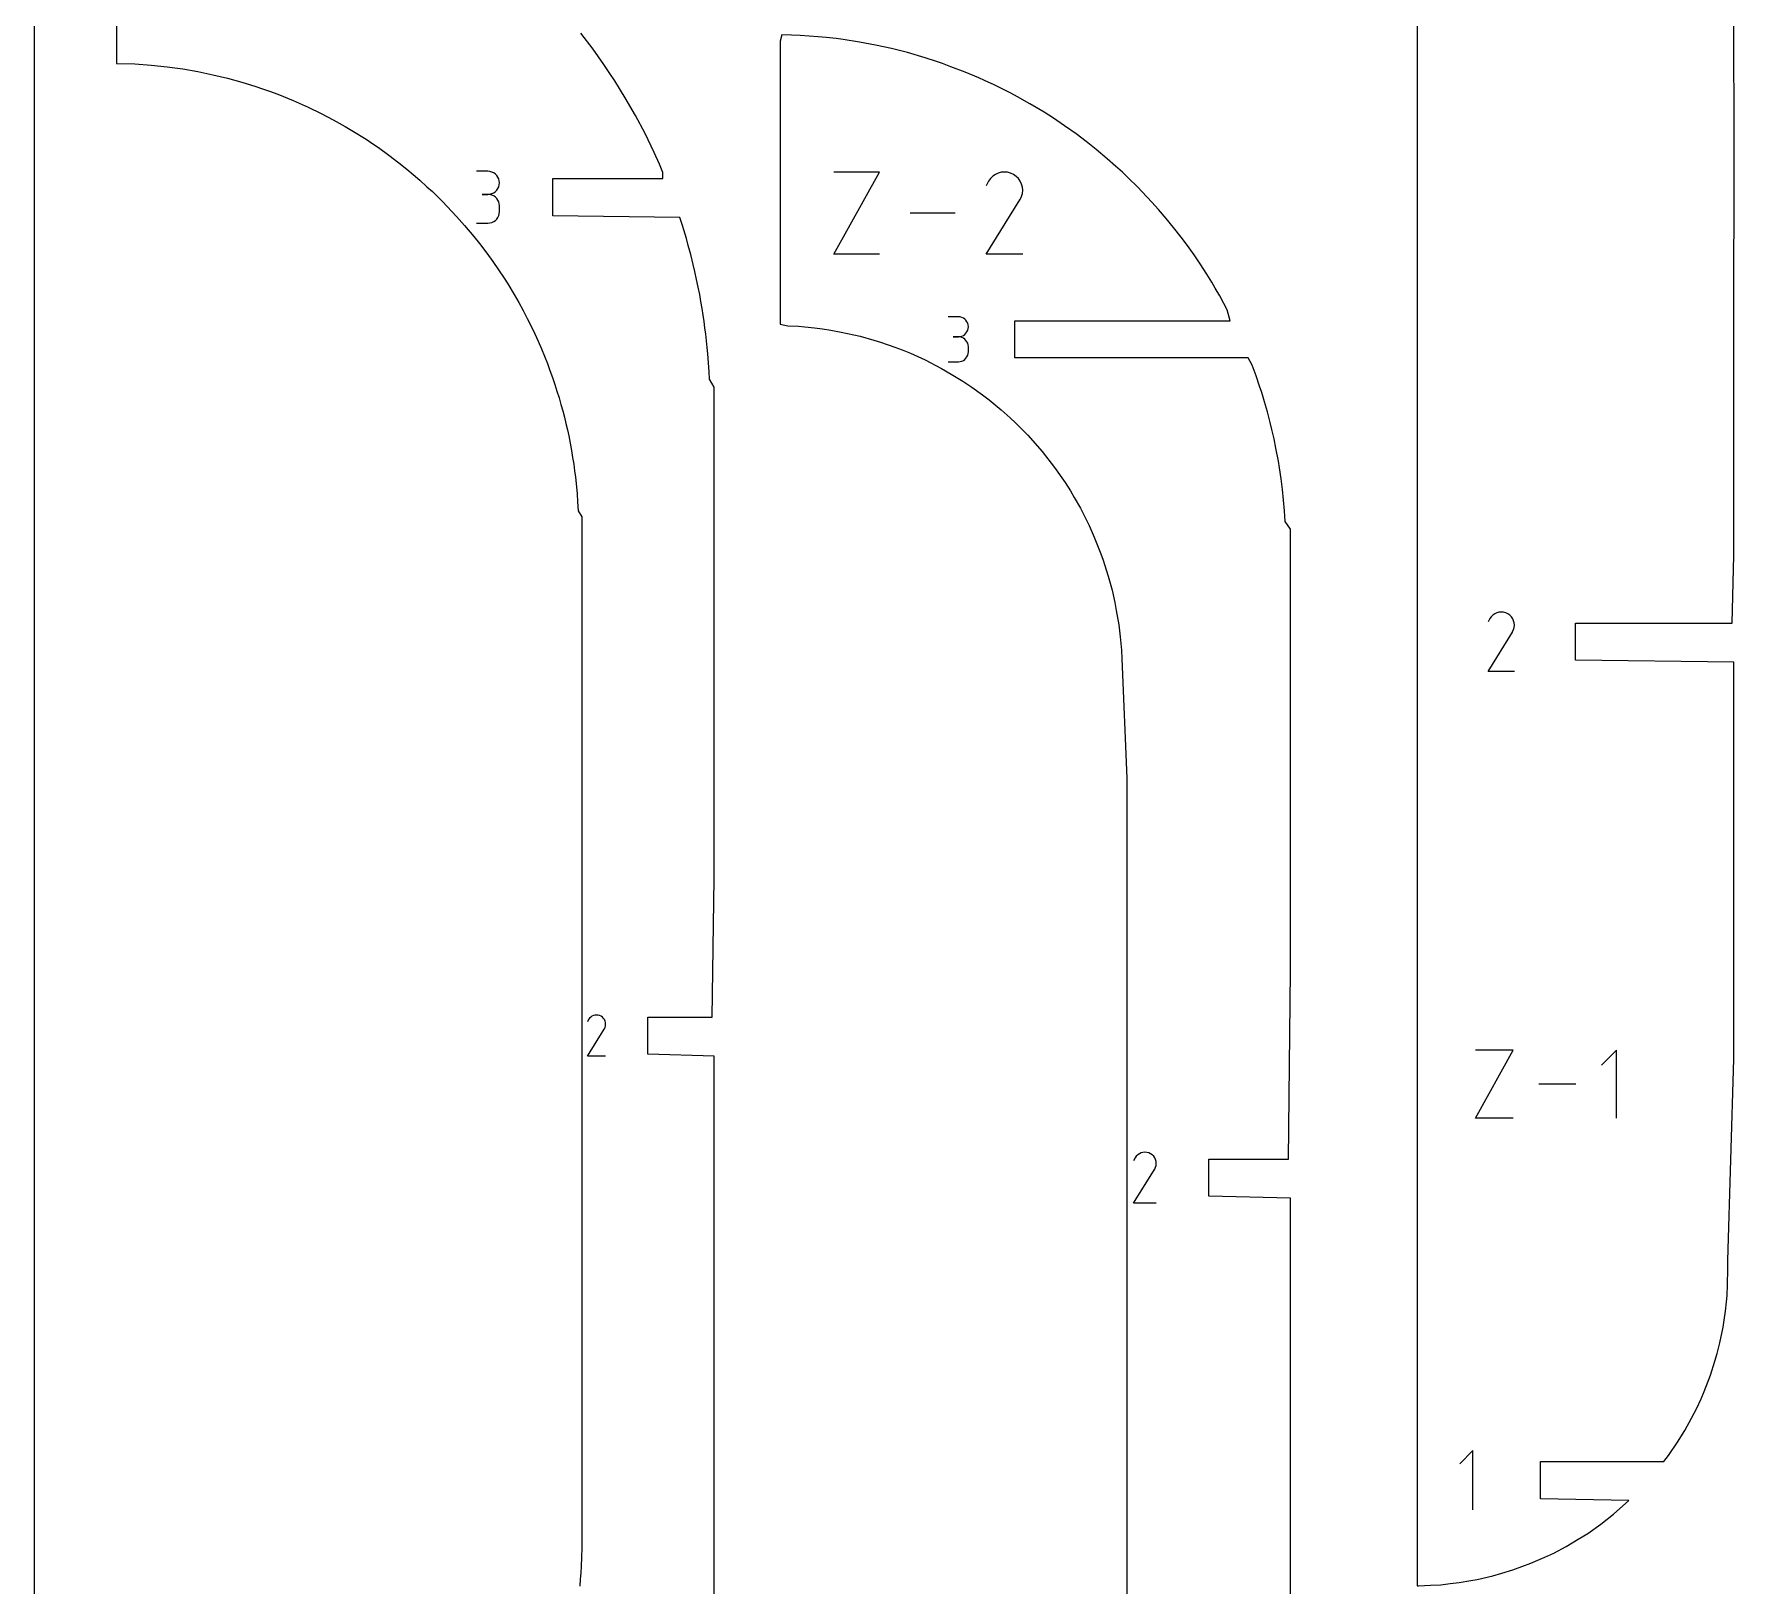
# Model space of a CAD drawing. Extents: x 0 to 1219, y 0 to 609.
# Drawn here: x 0 to 137.4, y 268 to 393.4 of the extents above; entities that cross this region are included whole.
import ezdxf

# ---------------------------------------------------------------- set-up
doc = ezdxf.new("R2010")
doc.units = 0

msp = doc.modelspace()

# ---------------------------------------------------------------- linework, layer by layer
at = {"layer": 'annotation', "color": 1}
for p, q in [((36.677426, 382.320489), (35.746883, 382.320489)), ((36.844787, 382.305467), (36.677426, 382.320489)), ((37.002267, 382.262176), (36.844787, 382.305467)), ((37.147248, 382.193279), (37.002267, 382.262176)), ((37.277111, 382.101437), (37.147248, 382.193279)), ((37.389235, 381.989315), (37.277111, 382.101437)), ((37.481003, 381.859573), (37.389235, 381.989315)), ((64.621846, 375.618247), (68.312757, 382.265554)), ((68.312757, 382.265554), (64.621846, 382.265554)), ((77.469771, 381.926622), (77.285211, 381.744532)), ((77.67945, 382.07121), (77.469771, 381.926622)), ((77.908633, 382.17684), (77.67945, 382.07121)), ((78.151709, 382.242053), (77.908633, 382.17684)), ((78.403063, 382.265392), (78.151709, 382.242053)), ((78.657083, 382.245396), (78.403063, 382.265392)), ((78.908156, 382.18061), (78.657083, 382.245396)), ((79.150669, 382.069574), (78.908156, 382.18061)), ((79.367571, 381.915553), (79.150669, 382.069574)), ((79.150669, 382.069574), (79.150669, 382.069574)), ((79.548924, 381.730728), (79.367571, 381.915553)), ((36.844787, 380.474428), (37.002267, 380.517745)), ((37.002267, 380.517745), (37.147248, 380.58671)), ((37.147248, 380.58671), (37.277111, 380.678685)), ((37.277111, 380.678685), (37.389235, 380.791028)), ((37.389235, 380.791028), (37.481003, 380.921097)), ((37.549794, 381.714875), (37.481003, 381.859573)), ((37.481003, 380.921097), (37.549794, 381.066253)), ((37.592989, 381.557883), (37.549794, 381.714875)), ((37.549794, 381.066253), (37.592989, 381.223854)), ((37.60797, 381.39126), (37.592989, 381.557883)), ((37.592989, 381.223854), (37.60797, 381.39126)), ((37.60797, 381.39126), (37.60797, 381.39126)), ((77.131382, 381.5264), (76.93754, 381.154558)), ((77.285211, 381.744532), (77.131382, 381.5264)), ((79.693117, 381.520765), (79.548924, 381.730728)), ((79.798536, 381.291328), (79.693117, 381.520765)), ((79.863569, 381.048081), (79.798536, 381.291328)), ((79.800226, 380.292127), (79.866027, 380.542816)), ((79.886603, 380.796688), (79.863569, 381.048081)), ((79.866027, 380.542816), (79.886603, 380.796688)), ((36.677426, 380.459403), (36.211498, 380.459403)), ((36.211498, 380.459403), (36.677426, 380.459403)), ((36.677426, 380.459403), (36.844787, 380.474428)), ((36.844787, 380.444381), (36.677426, 380.459403)), ((36.677426, 380.459403), (36.677426, 380.459403)), ((37.002267, 380.40109), (36.844787, 380.444381)), ((37.147248, 380.332192), (37.002267, 380.40109)), ((37.277111, 380.240351), (37.147248, 380.332192)), ((37.389235, 380.128228), (37.277111, 380.240351)), ((37.481003, 379.998487), (37.389235, 380.128228)), ((37.549794, 379.853789), (37.481003, 379.998487)), ((37.592989, 379.696797), (37.549794, 379.853789)), ((37.60797, 379.530174), (37.592989, 379.696797)), ((37.60797, 379.064245), (37.60797, 379.530174)), ((37.60797, 379.530174), (37.60797, 379.530174)), ((76.933372, 375.618193), (79.661327, 380.009851)), ((79.661327, 380.009851), (79.664588, 380.013886)), ((79.661327, 380.009851), (79.661327, 380.009851)), ((79.664588, 380.013886), (79.667716, 380.017956)), ((79.667716, 380.017956), (79.67073, 380.022094)), ((79.67073, 380.022094), (79.673651, 380.026335)), ((79.673651, 380.026335), (79.676501, 380.030714)), ((79.676501, 380.030714), (79.679299, 380.035264)), ((79.679299, 380.035264), (79.682066, 380.04002)), ((79.682066, 380.04002), (79.684822, 380.045016)), ((79.684822, 380.045016), (79.68759, 380.050287)), ((79.68759, 380.050287), (79.800226, 380.292127)), ((79.68759, 380.050287), (79.68759, 380.050287)), ((35.746883, 378.135016), (36.677426, 378.135016)), ((36.677426, 378.135016), (36.844787, 378.150029)), ((36.677426, 378.135016), (36.677426, 378.135016)), ((36.844787, 378.150029), (37.002267, 378.193298)), ((37.002267, 378.193298), (37.147248, 378.262168)), ((37.147248, 378.262168), (37.277111, 378.353981)), ((37.277111, 378.353981), (37.389235, 378.466082)), ((37.389235, 378.466082), (37.481003, 378.595815)), ((37.481003, 378.595815), (37.549794, 378.740524)), ((37.549794, 378.740524), (37.592989, 378.897553)), ((37.592989, 378.897553), (37.60797, 379.064245)), ((74.440755, 378.9419), (70.806122, 378.9419)), ((68.312757, 375.618247), (64.621846, 375.618247)), ((79.8856, 375.618193), (76.933372, 375.618193)), ((74.687032, 370.572136), (73.877859, 370.572136)), ((74.832564, 370.559073), (74.687032, 370.572136)), ((74.969505, 370.521428), (74.832564, 370.559073)), ((75.095576, 370.461517), (74.969505, 370.521428)), ((75.208501, 370.381655), (75.095576, 370.461517)), ((75.306001, 370.284156), (75.208501, 370.381655)), ((75.385799, 370.171336), (75.306001, 370.284156)), ((75.445618, 370.045511), (75.385799, 370.171336)), ((75.48318, 369.908995), (75.445618, 370.045511)), ((75.445618, 369.481488), (75.48318, 369.618534)), ((75.496206, 369.764105), (75.48318, 369.908995)), ((75.48318, 369.618534), (75.496206, 369.764105)), ((75.496206, 369.764105), (75.496206, 369.764105)), ((74.687032, 368.953788), (74.281874, 368.953788)), ((74.281874, 368.953788), (74.687032, 368.953788)), ((74.687032, 368.953788), (74.832564, 368.966854)), ((74.832564, 368.940726), (74.687032, 368.953788)), ((74.687032, 368.953788), (74.687032, 368.953788)), ((74.832564, 368.966854), (74.969505, 369.004521)), ((74.969505, 368.903081), (74.832564, 368.940726)), ((74.969505, 369.004521), (75.095576, 369.064491)), ((75.095576, 368.84317), (74.969505, 368.903081)), ((75.095576, 369.064491), (75.208501, 369.14447)), ((75.208501, 368.763307), (75.095576, 368.84317)), ((75.208501, 369.14447), (75.306001, 369.24216)), ((75.306001, 368.665808), (75.208501, 368.763307)), ((75.306001, 369.24216), (75.385799, 369.355265)), ((75.385799, 368.552989), (75.306001, 368.665808)), ((75.385799, 369.355265), (75.445618, 369.481488)), ((75.445618, 368.427163), (75.385799, 368.552989)), ((75.48318, 368.290648), (75.445618, 368.427163)), ((75.496206, 368.145757), (75.48318, 368.290648)), ((75.496206, 367.740599), (75.496206, 368.145757)), ((75.496206, 368.145757), (75.496206, 368.145757)), ((73.877859, 366.932568), (74.687032, 366.932568)), ((74.687032, 366.932568), (74.832564, 366.945623)), ((74.687032, 366.932568), (74.687032, 366.932568)), ((74.832564, 366.945623), (74.969505, 366.983249)), ((74.969505, 366.983249), (75.095576, 367.043135)), ((75.095576, 367.043135), (75.208501, 367.122974)), ((75.208501, 367.122974), (75.306001, 367.220453)), ((75.306001, 367.220453), (75.385799, 367.333266)), ((75.385799, 367.333266), (75.445618, 367.4591)), ((75.445618, 367.4591), (75.48318, 367.595648)), ((75.48318, 367.595648), (75.496206, 367.740599)), ((117.629649, 346.185037), (117.489677, 345.916531)), ((117.740729, 346.342549), (117.629649, 346.185037)), ((117.873999, 346.474035), (117.740729, 346.342549)), ((118.025407, 346.578442), (117.873999, 346.474035)), ((118.1909, 346.654718), (118.025407, 346.578442)), ((118.366424, 346.701808), (118.1909, 346.654718)), ((118.547926, 346.71866), (118.366424, 346.701808)), ((118.731354, 346.704222), (118.547926, 346.71866)), ((118.912653, 346.65744), (118.731354, 346.704222)), ((119.08777, 346.577261), (118.912653, 346.65744)), ((119.244394, 346.466043), (119.08777, 346.577261)), ((119.08777, 346.577261), (119.08777, 346.577261)), ((119.375349, 346.332581), (119.244394, 346.466043)), ((119.47947, 346.180968), (119.375349, 346.332581)), ((119.555593, 346.015292), (119.47947, 346.180968)), ((117.486667, 341.918738), (119.456515, 345.089941)), ((119.456515, 345.089941), (119.45887, 345.092855)), ((119.456515, 345.089941), (119.456515, 345.089941)), ((119.45887, 345.092855), (119.461128, 345.095794)), ((119.461128, 345.095794), (119.463305, 345.098782)), ((119.463305, 345.098782), (119.465414, 345.101845)), ((119.465414, 345.101845), (119.467472, 345.105006)), ((119.467472, 345.105006), (119.469492, 345.108292)), ((119.469492, 345.108292), (119.47149, 345.111726)), ((119.47149, 345.111726), (119.473481, 345.115334)), ((119.473481, 345.115334), (119.475479, 345.11914)), ((119.475479, 345.11914), (119.556814, 345.293772)), ((119.475479, 345.11914), (119.475479, 345.11914)), ((119.602553, 345.839644), (119.555593, 346.015292)), ((119.556814, 345.293772), (119.604328, 345.474793)), ((119.619186, 345.658114), (119.602553, 345.839644)), ((119.604328, 345.474793), (119.619186, 345.658114)), ((119.618461, 341.918738), (117.486667, 341.918738)), ((44.810657, 313.790666), (44.713614, 313.60451)), ((44.887669, 313.89987), (44.810657, 313.790666)), ((44.980066, 313.99103), (44.887669, 313.89987)), ((45.085037, 314.063415), (44.980066, 313.99103)), ((45.199774, 314.116297), (45.085037, 314.063415)), ((45.321465, 314.148945), (45.199774, 314.116297)), ((45.447301, 314.160629), (45.321465, 314.148945)), ((45.574471, 314.150618), (45.447301, 314.160629)), ((45.700167, 314.118184), (45.574471, 314.150618)), ((45.821576, 314.062596), (45.700167, 314.118184)), ((45.930164, 313.985488), (45.821576, 314.062596)), ((45.821576, 314.062596), (45.821576, 314.062596)), ((46.020955, 313.892959), (45.930164, 313.985488)), ((46.093142, 313.787845), (46.020955, 313.892959)), ((46.145919, 313.672982), (46.093142, 313.787845)), ((46.178476, 313.551204), (46.145919, 313.672982)), ((46.146765, 313.17275), (46.179706, 313.298253)), ((46.190008, 313.42535), (46.178476, 313.551204)), ((46.179706, 313.298253), (46.190008, 313.42535)), ((44.711527, 310.832832), (46.077227, 313.031434)), ((46.077227, 313.031434), (46.07886, 313.033454)), ((46.077227, 313.031434), (46.077227, 313.031434)), ((46.07886, 313.033454), (46.080426, 313.035491)), ((46.080426, 313.035491), (46.081935, 313.037563)), ((46.081935, 313.037563), (46.083397, 313.039687)), ((46.083397, 313.039687), (46.084824, 313.041879)), ((46.084824, 313.041879), (46.086225, 313.044156)), ((46.086225, 313.044156), (46.08761, 313.046537)), ((46.08761, 313.046537), (46.08899, 313.049039)), ((46.08899, 313.049039), (46.090375, 313.051677)), ((46.090375, 313.051677), (46.146765, 313.17275)), ((46.090375, 313.051677), (46.090375, 313.051677)), ((46.189505, 310.832832), (44.711527, 310.832832)), ((116.469, 305.839431), (119.520687, 311.3355)), ((119.520687, 311.3355), (116.469, 311.3355)), ((127.869914, 311.3355), (126.648068, 310.113309)), ((127.869914, 305.839431), (127.869914, 311.3355)), ((124.587386, 308.587465), (121.58223, 308.587465)), ((119.520687, 305.839431), (116.469, 305.839431)), ((88.973504, 302.623174), (88.853344, 302.392674)), ((89.06886, 302.758391), (88.973504, 302.623174)), ((89.183267, 302.871266), (89.06886, 302.758391)), ((89.313244, 302.960895), (89.183267, 302.871266)), ((89.455312, 303.026374), (89.313244, 302.960895)), ((89.605991, 303.066799), (89.455312, 303.026374)), ((89.761803, 303.081266), (89.605991, 303.066799)), ((89.919267, 303.068871), (89.761803, 303.081266)), ((90.074904, 303.028711), (89.919267, 303.068871)), ((90.225234, 302.959881), (90.074904, 303.028711)), ((90.359689, 302.864405), (90.225234, 302.959881)), ((90.225234, 302.959881), (90.225234, 302.959881)), ((90.472108, 302.749835), (90.359689, 302.864405)), ((90.561491, 302.619681), (90.472108, 302.749835)), ((90.626839, 302.477456), (90.561491, 302.619681)), ((90.667152, 302.32667), (90.626839, 302.477456)), ((90.681431, 302.170835), (90.667152, 302.32667)), ((88.85076, 298.96075), (90.541785, 301.683084)), ((90.541785, 301.683084), (90.543806, 301.685586)), ((90.541785, 301.683084), (90.541785, 301.683084)), ((90.543806, 301.685586), (90.545745, 301.688108)), ((90.545745, 301.688108), (90.547613, 301.690674)), ((90.547613, 301.690674), (90.549424, 301.693303)), ((90.549424, 301.693303), (90.551191, 301.696017)), ((90.551191, 301.696017), (90.552925, 301.698837)), ((90.552925, 301.698837), (90.55464, 301.701786)), ((90.55464, 301.701786), (90.556349, 301.704883)), ((90.556349, 301.704883), (90.558065, 301.70815)), ((90.558065, 301.70815), (90.627887, 301.858064)), ((90.558065, 301.70815), (90.558065, 301.70815)), ((90.627887, 301.858064), (90.668676, 302.013462)), ((90.668676, 302.013462), (90.681431, 302.170835)), ((90.680809, 298.96075), (88.85076, 298.96075)), ((116.26304, 278.985444), (115.195938, 277.918041)), ((116.26304, 274.185444), (116.26304, 278.985444))]:
    msp.add_line(p, q, dxfattribs=at)
at = {"layer": 'boundary', "color": 5}
for p, q in [((6.6675, 395.966174), (6.6675, 392.984419)), ((137.361234, 382.587372), (137.355606, 396.710819)), ((6.6675, 392.984419), (6.6675, 391.040906)), ((45.169365, 392.18591), (44.183306, 393.476555)), ((60.434565, 393.352322), (60.288523, 392.828043)), ((61.204563, 393.325129), (60.434565, 393.352322)), ((61.895268, 393.300757), (61.204563, 393.325129)), ((62.621174, 393.249474), (61.895268, 393.300757)), ((63.354154, 393.19768), (62.621174, 393.249474)), ((64.009139, 393.128155), (63.354154, 393.19768)), ((64.81, 393.043144), (64.009139, 393.128155)), ((65.368799, 392.963913), (64.81, 393.043144)), ((66.700433, 392.759342), (65.368799, 392.963913)), ((111.74978, 394.180412), (111.74978, 393.30046)), ((111.74978, 393.30046), (111.74978, 392.395203)), ((46.047364, 390.951991), (45.169365, 392.18591)), ((60.288523, 392.828043), (60.288523, 390.33959)), ((68.00428, 392.516949), (66.700433, 392.759342)), ((69.280526, 392.239092), (68.00428, 392.516949)), ((70.578943, 391.911819), (69.280526, 392.239092)), ((72.00158, 391.494159), (70.578943, 391.911819)), ((72.931022, 391.185728), (72.00158, 391.494159)), ((111.74978, 392.395203), (111.74978, 391.475147)), ((6.6675, 391.040906), (8.143973, 390.996598)), ((8.143973, 390.996598), (9.454878, 390.905884)), ((9.454878, 390.905884), (10.762333, 390.76992)), ((10.762333, 390.76992), (11.39287, 390.682283)), ((11.39287, 390.682283), (12.032294, 390.592278)), ((12.032294, 390.592278), (13.251107, 390.37831)), ((13.251107, 390.37831), (14.449113, 390.127553)), ((14.449113, 390.127553), (15.625598, 389.841698)), ((46.528897, 390.23383), (46.047364, 390.951991)), ((46.929977, 389.626126), (46.528897, 390.23383)), ((60.288523, 390.33959), (60.288522, 387.861256)), ((73.414005, 391.025441), (72.931022, 391.185728)), ((74.091921, 390.774082), (73.414005, 391.025441)), ((75.225872, 390.337407), (74.091921, 390.774082)), ((76.333032, 389.877896), (75.225872, 390.337407)), ((111.74978, 391.475147), (111.74978, 389.36896)), ((15.625598, 389.841698), (16.779872, 389.522452)), ((16.779872, 389.522452), (17.911248, 389.171582)), ((17.911248, 389.171582), (18.458484, 388.994183)), ((18.458484, 388.994183), (19.019089, 388.790849)), ((19.019089, 388.790849), (19.703853, 388.542486)), ((47.778654, 388.256464), (46.929977, 389.626126)), ((76.802233, 389.666461), (76.333032, 389.877896)), ((77.578274, 389.308822), (76.802233, 389.666461)), ((78.454439, 388.868153), (77.578274, 389.308822)), ((78.938208, 388.624846), (78.454439, 388.868153)), ((111.74978, 389.36896), (111.74978, 379.479247)), ((19.703853, 388.542486), (20.935016, 388.047459)), ((20.935016, 388.047459), (22.1507, 387.509611)), ((22.1507, 387.509611), (23.201175, 386.996113)), ((48.592691, 386.838339), (47.778654, 388.256464)), ((60.288522, 387.861256), (60.288522, 387.266503)), ((79.47404, 388.332265), (78.938208, 388.624846)), ((80.467829, 387.781444), (79.47404, 388.332265)), ((80.96237, 387.489596), (80.467829, 387.781444)), ((81.609012, 387.0988), (80.96237, 387.489596)), ((23.201175, 386.996113), (24.180367, 386.479798)), ((24.180367, 386.479798), (25.133073, 385.944317)), ((49.371434, 385.366596), (48.592691, 386.838339)), ((60.288522, 387.266503), (60.288523, 385.442931)), ((82.364122, 386.607399), (81.609012, 387.0988)), ((83.272451, 385.999343), (82.364122, 386.607399)), ((84.207048, 385.343551), (83.272451, 385.999343)), ((25.133073, 385.944317), (25.692211, 385.62086)), ((25.692211, 385.62086), (26.833408, 384.908016)), ((26.833408, 384.908016), (27.389625, 384.533907)), ((50.114218, 383.835495), (49.371434, 385.366596)), ((60.288523, 385.442931), (60.288523, 384.599022)), ((85.003646, 384.732671), (84.207048, 385.343551)), ((85.829164, 384.081157), (85.003646, 384.732671)), ((27.389625, 384.533907), (27.827516, 384.234891)), ((27.827516, 384.234891), (28.668473, 383.624442)), ((28.668473, 383.624442), (29.482018, 383.004907)), ((50.53553, 382.891191), (50.114218, 383.835495)), ((60.288523, 384.599022), (60.288523, 383.081572)), ((86.723694, 383.342614), (85.829164, 384.081157)), ((87.397211, 382.738597), (86.723694, 383.342614)), ((29.482018, 383.004907), (30.122295, 382.501457)), ((30.122295, 382.501457), (30.64615, 382.060566)), ((30.64615, 382.060566), (31.169856, 381.612501)), ((50.820419, 382.238611), (50.53553, 382.891191)), ((50.816423, 381.730118), (50.820419, 382.238611)), ((60.288523, 383.081572), (60.288523, 381.845889)), ((87.948874, 382.243828), (87.397211, 382.738597)), ((88.434389, 381.780393), (87.948874, 382.243828)), ((137.356552, 371.12602), (137.361234, 382.587372)), ((31.169856, 381.612501), (31.752789, 381.079359)), ((31.752789, 381.079359), (32.191209, 380.678381)), ((32.191209, 380.678381), (33.004303, 379.884111)), ((41.916035, 378.730118), (41.916035, 381.730118)), ((41.916035, 381.730118), (50.816423, 381.730118)), ((60.288523, 381.845889), (60.288523, 380.774415)), ((60.288523, 380.774415), (60.288523, 379.769433)), ((89.150581, 381.077136), (88.434389, 381.780393)), ((89.553513, 380.656611), (89.150581, 381.077136)), ((90.327823, 379.840808), (89.553513, 380.656611)), ((33.004303, 379.884111), (33.770895, 379.082593)), ((60.288523, 379.769433), (60.288523, 378.518958)), ((90.862826, 379.22992), (90.327823, 379.840808)), ((91.491263, 378.511526), (90.862826, 379.22992)), ((111.74978, 379.479247), (111.74978, 359.986796)), ((33.770895, 379.082593), (34.150997, 378.679167)), ((34.150997, 378.679167), (34.794668, 377.950229)), ((34.794668, 377.950229), (35.543037, 377.051089)), ((52.188538, 378.580117), (41.916035, 378.730118)), ((52.393154, 377.935524), (52.188538, 378.580117)), ((52.713866, 376.888329), (52.393154, 377.935524)), ((60.288523, 378.518958), (60.288523, 377.733873)), ((92.07444, 377.782302), (91.491263, 378.511526)), ((92.69139, 377.004348), (92.07444, 377.782302)), ((35.543037, 377.051089), (35.993448, 376.496339)), ((35.993448, 376.496339), (36.593727, 375.696705)), ((52.864681, 376.341867), (52.713866, 376.888329)), ((60.288523, 377.733873), (60.288523, 376.312995)), ((93.191559, 376.318563), (92.69139, 377.004348)), ((36.593727, 375.696705), (37.081575, 375.022748)), ((37.081575, 375.022748), (37.545017, 374.352269)), ((53.061391, 375.605374), (52.864681, 376.341867)), ((53.268217, 374.799893), (53.061391, 375.605374)), ((60.288523, 376.312995), (60.288523, 375.737265)), ((60.288523, 375.737265), (60.288523, 373.77788)), ((93.735366, 375.570303), (93.191559, 376.318563)), ((94.217998, 374.84353), (93.735366, 375.570303)), ((37.545017, 374.352269), (37.984143, 373.681683)), ((37.984143, 373.681683), (38.273771, 373.22844)), ((53.39771, 374.233068), (53.268217, 374.799893)), ((53.538832, 373.590662), (53.39771, 374.233068)), ((60.288523, 373.77788), (60.288523, 371.854134)), ((94.772997, 374.00029), (94.217998, 374.84353)), ((95.158128, 373.362122), (94.772997, 374.00029)), ((38.273771, 373.22844), (38.795324, 372.361992)), ((38.795324, 372.361992), (39.169286, 371.715748)), ((53.668855, 372.973632), (53.538832, 373.590662)), ((53.789357, 372.372788), (53.668855, 372.973632)), ((53.888893, 371.806197), (53.789357, 372.372788)), ((95.441394, 372.892743), (95.158128, 373.362122)), ((95.813716, 372.250389), (95.441394, 372.892743)), ((96.149414, 371.63684), (95.813716, 372.250389)), ((39.169286, 371.715748), (39.52103, 371.0692)), ((39.52103, 371.0692), (39.853807, 370.434723)), ((53.981528, 371.25161), (53.888893, 371.806197)), ((54.06661, 370.713985), (53.981528, 371.25161)), ((60.288523, 371.854134), (60.288523, 369.96466)), ((96.414007, 371.132036), (96.149414, 371.63684)), ((96.644823, 370.254408), (96.414007, 371.132036)), ((137.356552, 351.274942), (137.356552, 371.12602)), ((39.853807, 370.434723), (40.167779, 369.808718)), ((40.167779, 369.808718), (40.461931, 369.185728)), ((54.144608, 370.191687), (54.06661, 370.713985)), ((54.215942, 369.683252), (54.144608, 370.191687)), ((54.281508, 369.164005), (54.215942, 369.683252)), ((60.288523, 369.96466), (60.916355, 369.842793)), ((60.916355, 369.842793), (61.764995, 369.802929)), ((61.764995, 369.802929), (62.293486, 369.753241)), ((62.293486, 369.753241), (63.075901, 369.679666)), ((63.075901, 369.679666), (63.722451, 369.588302)), ((63.722451, 369.588302), (64.383355, 369.494923)), ((79.242377, 367.254408), (79.242377, 370.254408)), ((79.242377, 370.254408), (96.644823, 370.254408)), ((40.461931, 369.185728), (40.742092, 368.586999)), ((40.742092, 368.586999), (41.000764, 367.973984)), ((54.341073, 368.618828), (54.281508, 369.164005)), ((54.393684, 368.091925), (54.341073, 368.618828)), ((64.383355, 369.494923), (65.208301, 369.339128)), ((65.208301, 369.339128), (66.757259, 368.995204)), ((66.757259, 368.995204), (67.871884, 368.688109)), ((67.871884, 368.688109), (68.388491, 368.529491)), ((68.388491, 368.529491), (69.551451, 368.126695)), ((41.000764, 367.973984), (41.246512, 367.383866)), ((41.246512, 367.383866), (41.477794, 366.804596)), ((41.477794, 366.804596), (41.691261, 366.223823)), ((54.439847, 367.58132), (54.393684, 368.091925)), ((54.497616, 366.853764), (54.439847, 367.58132)), ((54.543805, 366.130523), (54.497616, 366.853764)), ((69.551451, 368.126695), (70.138662, 367.892996)), ((70.138662, 367.892996), (70.821274, 367.621328)), ((70.821274, 367.621328), (72.002889, 367.089008)), ((72.002889, 367.089008), (73.324875, 366.405343)), ((98.106695, 367.254408), (79.242377, 367.254408)), ((98.422885, 366.671489), (98.106695, 367.254408)), ((41.691261, 366.223823), (41.894028, 365.661695)), ((41.894028, 365.661695), (42.084678, 365.11066)), ((54.574735, 365.534797), (54.543805, 366.130523)), ((54.953162, 364.888826), (54.574735, 365.534797)), ((73.324875, 366.405343), (74.11871, 365.944815)), ((74.11871, 365.944815), (75.044869, 365.379087)), ((98.752575, 365.794914), (98.422885, 366.671489)), ((99.033274, 364.965564), (98.752575, 365.794914)), ((42.084678, 365.11066), (42.258753, 364.556204)), ((42.258753, 364.556204), (42.423581, 364.017595)), ((42.423581, 364.017595), (42.579666, 363.493422)), ((54.953757, 362.146151), (54.953162, 364.888826)), ((75.044869, 365.379087), (75.771722, 364.896173)), ((75.771722, 364.896173), (76.64989, 364.258081)), ((76.64989, 364.258081), (77.188174, 363.853027)), ((99.199714, 364.440814), (99.033274, 364.965564)), ((99.429218, 363.699305), (99.199714, 364.440814)), ((42.579666, 363.493422), (42.722401, 362.969428)), ((42.722401, 362.969428), (42.853952, 362.45023)), ((77.188174, 363.853027), (78.15158, 363.057992)), ((78.15158, 363.057992), (78.887397, 362.400002)), ((99.668386, 362.882795), (99.429218, 363.699305)), ((99.888805, 362.028708), (99.668386, 362.882795)), ((42.853952, 362.45023), (42.977863, 361.943053)), ((42.977863, 361.943053), (43.094479, 361.446707)), ((43.094479, 361.446707), (43.205552, 360.948272)), ((54.948805, 339.304026), (54.953757, 362.146151)), ((78.887397, 362.400002), (79.313233, 362.00135)), ((79.313233, 362.00135), (80.291882, 361.012042)), ((100.024207, 361.458197), (99.888805, 362.028708)), ((100.19423, 360.708062), (100.024207, 361.458197)), ((43.205552, 360.948272), (43.321185, 360.35207)), ((43.321185, 360.35207), (43.426018, 359.774392)), ((80.291882, 361.012042), (81.466707, 359.682146)), ((100.352047, 359.958125), (100.19423, 360.708062)), ((100.550999, 358.899642), (100.352047, 359.958125)), ((111.74978, 359.986796), (111.74978, 350.239293)), ((43.426018, 359.774392), (43.520744, 359.213236)), ((43.520744, 359.213236), (43.605968, 358.666779)), ((43.605968, 358.666779), (43.682226, 358.13335)), ((81.466707, 359.682146), (82.461345, 358.404127)), ((100.637658, 358.370568), (100.550999, 358.899642)), ((43.682226, 358.13335), (43.74657, 357.611387)), ((43.74657, 357.611387), (43.800941, 357.099481)), ((82.461345, 358.404127), (83.313871, 357.172469)), ((83.313871, 357.172469), (83.743317, 356.501712)), ((100.764292, 357.488882), (100.637658, 358.370568)), ((100.871838, 356.616864), (100.764292, 357.488882)), ((43.800941, 357.099481), (43.875617, 356.26091)), ((43.875617, 356.26091), (43.922595, 355.611125)), ((83.743317, 356.501712), (84.054046, 355.982237)), ((84.054046, 355.982237), (84.549987, 355.096112)), ((100.960765, 355.752928), (100.871838, 356.616864)), ((43.922595, 355.611125), (43.96066, 354.887646)), ((43.96066, 354.887646), (44.27593, 354.410735)), ((44.27593, 354.410735), (44.276698, 349.971168)), ((84.549987, 355.096112), (85.250942, 353.708761)), ((101.031459, 354.895529), (100.960765, 355.752928)), ((101.084219, 354.043156), (101.031459, 354.895529)), ((85.250942, 353.708761), (85.675113, 352.766034)), ((101.53043, 353.413117), (101.084219, 354.043156)), ((101.531787, 348.087895), (101.53043, 353.413117)), ((85.675113, 352.766034), (86.157474, 351.552943)), ((86.157474, 351.552943), (86.355538, 350.987999)), ((86.355538, 350.987999), (86.806284, 349.610057)), ((137.206552, 345.818777), (137.356552, 351.274942)), ((44.276698, 349.971168), (44.27269, 327.120286)), ((86.806284, 349.610057), (87.104026, 348.484464)), ((111.74978, 350.239293), (111.74978, 330.746824)), ((87.104026, 348.484464), (87.32832, 347.494826)), ((101.526671, 327.828317), (101.531787, 348.087895)), ((87.32832, 347.494826), (87.453077, 346.845648)), ((87.453077, 346.845648), (87.648464, 345.677359)), ((87.648464, 345.677359), (87.772019, 344.706638)), ((124.553166, 342.818777), (124.553166, 345.818777)), ((124.553166, 345.818777), (137.206552, 345.818777)), ((87.772019, 344.706638), (87.863433, 343.639626)), ((87.863433, 343.639626), (87.897356, 342.935026)), ((87.897356, 342.935026), (88.309713, 333.309782)), ((137.356552, 342.668777), (124.553166, 342.818777)), ((137.356552, 325.690126), (137.356552, 342.668777)), ((54.948805, 325.152805), (54.948805, 339.304026)), ((88.309713, 333.309782), (88.307386, 315.644577)), ((111.74978, 330.746824), (111.74978, 311.254365)), ((44.27269, 327.120286), (44.27269, 315.781065)), ((101.526671, 317.680087), (101.526671, 327.828317)), ((137.356552, 319.95639), (137.356552, 325.690126)), ((54.798805, 313.996784), (54.948805, 325.152805)), ((137.360201, 310.596032), (137.356552, 319.95639)), ((101.376671, 302.521075), (101.526671, 317.680087)), ((44.27269, 315.781065), (44.27269, 299.829813)), ((88.307386, 315.644577), (88.307387, 303.5723)), ((49.610747, 310.996784), (49.610747, 313.996784)), ((49.610747, 313.996784), (54.798805, 313.996784)), ((54.948805, 310.846784), (49.610747, 310.996784)), ((54.948805, 299.56799), (54.948805, 310.846784)), ((111.74978, 311.254365), (111.74978, 301.506861)), ((136.862962, 294.341873), (137.360201, 310.596032)), ((88.307387, 303.5723), (88.307387, 288.354103)), ((94.917029, 299.521075), (94.917029, 302.521075)), ((94.917029, 302.521075), (101.376671, 302.521075)), ((111.74978, 301.506861), (111.74978, 299.314096)), ((44.27269, 299.829813), (44.273782, 287.002134)), ((54.948805, 288.134397), (54.948805, 299.56799)), ((101.526671, 299.371075), (94.917029, 299.521075)), ((101.526671, 292.095272), (101.526671, 299.371075)), ((111.74978, 299.314096), (111.74978, 298.412274)), ((111.74978, 298.412274), (111.74978, 297.513882)), ((111.74978, 297.513882), (111.74978, 296.630374)), ((111.74978, 296.630374), (111.74978, 295.772192)), ((111.74978, 295.772192), (111.74978, 294.94846)), ((111.74978, 294.94846), (111.74978, 294.391457)), ((111.74978, 294.391457), (111.74978, 293.586361)), ((136.863201, 293.649086), (136.862962, 294.341873)), ((111.74978, 293.586361), (111.74978, 293.002925)), ((111.74978, 293.002925), (111.74978, 292.220474)), ((136.84142, 292.356125), (136.863201, 293.649086)), ((101.526671, 276.658687), (101.526671, 292.095272)), ((111.74978, 292.220474), (111.74978, 291.606267)), ((111.74978, 291.606267), (111.74978, 290.850186)), ((136.745236, 290.986309), (136.798698, 291.513665)), ((136.798698, 291.513665), (136.84142, 292.356125)), ((111.74978, 290.850186), (111.74978, 290.201092)), ((111.74978, 290.201092), (111.74978, 289.474835)), ((136.560678, 289.522862), (136.669426, 290.238491)), ((136.669426, 290.238491), (136.745236, 290.986309)), ((111.74978, 289.474835), (111.74978, 288.786973)), ((111.74978, 288.786973), (111.74978, 288.093762)), ((136.214099, 287.669842), (136.474834, 288.957948)), ((136.474834, 288.957948), (136.560678, 289.522862)), ((54.951269, 273.038367), (54.948805, 288.134397)), ((88.307387, 288.354103), (88.31023, 270.031976)), ((111.74978, 288.093762), (111.74978, 287.363451)), ((111.74978, 287.363451), (111.74978, 286.602956)), ((135.996483, 286.80868), (136.214099, 287.669842)), ((44.273782, 287.002134), (44.272713, 272.539351)), ((111.74978, 286.602956), (111.74978, 285.929999)), ((111.74978, 285.929999), (111.74978, 285.117172)), ((135.453703, 285.061868), (135.819539, 286.190536)), ((135.819539, 286.190536), (135.996483, 286.80868)), ((111.74978, 285.117172), (111.74978, 284.486068)), ((111.74978, 284.486068), (111.74978, 283.617038)), ((134.953724, 283.737282), (135.453703, 285.061868)), ((111.74978, 283.617038), (111.74978, 283.031046)), ((111.74978, 283.031046), (111.74978, 282.102051)), ((134.351898, 282.395663), (134.7071, 283.164377)), ((134.7071, 283.164377), (134.953724, 283.737282)), ((111.74978, 282.102051), (111.74978, 281.564278)), ((133.933402, 281.588677), (134.351898, 282.395663)), ((111.74978, 281.564278), (111.74978, 280.571663)), ((111.74978, 280.571663), (111.74978, 279.02525)), ((132.808682, 279.650643), (133.398447, 280.603697)), ((133.398447, 280.603697), (133.933402, 281.588677)), ((111.74978, 279.02525), (111.74978, 277.881283)), ((132.07159, 278.564596), (132.808682, 279.650643)), ((111.74978, 277.881283), (111.74978, 276.236283)), ((121.729941, 275.085444), (121.729941, 278.085444)), ((121.729941, 278.085444), (131.679749, 278.085444)), ((131.679749, 278.085444), (132.07159, 278.564596)), ((101.531293, 254.764123), (101.526671, 276.658687)), ((111.74978, 276.236283), (111.74978, 274.569577)), ((128.868916, 274.935444), (121.729941, 275.085444)), ((127.625503, 273.829415), (128.868916, 274.935444)), ((111.74978, 274.569577), (111.74978, 272.880369)), ((126.604457, 273.033355), (127.625503, 273.829415)), ((44.272713, 272.539351), (44.278752, 271.778951)), ((54.962223, 262.381188), (54.951269, 273.038367)), ((111.74978, 272.880369), (111.74978, 271.327814)), ((124.775652, 271.806271), (125.542163, 272.284981)), ((125.542163, 272.284981), (126.604457, 273.033355)), ((44.272208, 271.118899), (44.251738, 270.356808)), ((44.278752, 271.778951), (44.272208, 271.118899)), ((111.74978, 271.327814), (111.74978, 269.503321)), ((122.068523, 270.356714), (122.791971, 270.696865)), ((122.791971, 270.696865), (123.791014, 271.221613)), ((123.791014, 271.221613), (124.775652, 271.806271)), ((44.216549, 269.630834), (44.183572, 269.112079)), ((44.251738, 270.356808), (44.216549, 269.630834)), ((88.31023, 270.031976), (88.308881, 261.063642)), ((111.74978, 269.503321), (111.74978, 268.042505)), ((118.603071, 269.060385), (119.497199, 269.334913)), ((119.497199, 269.334913), (120.936719, 269.866918)), ((120.936719, 269.866918), (122.068523, 270.356714)), ((44.142587, 268.579016), (44.092989, 268.029558)), ((44.183572, 269.112079), (44.142587, 268.579016)), ((111.74978, 268.042505), (111.8724, 268.043278)), ((111.8724, 268.043278), (112.840829, 268.090595)), ((112.840829, 268.090595), (113.684703, 268.139454)), ((113.684703, 268.139454), (114.416304, 268.224234)), ((114.416304, 268.224234), (115.143589, 268.308516)), ((115.143589, 268.308516), (116.08879, 268.473055)), ((116.08879, 268.473055), (116.599436, 268.561944)), ((116.599436, 268.561944), (117.87582, 268.858763)), ((117.87582, 268.858763), (118.603071, 269.060385))]:
    msp.add_line(p, q, dxfattribs=at)
at = {"layer": 'frame', "color": 5}
msp.add_line((0, 609), (0, 0), dxfattribs=at)

doc.saveas('drawing.dxf')
